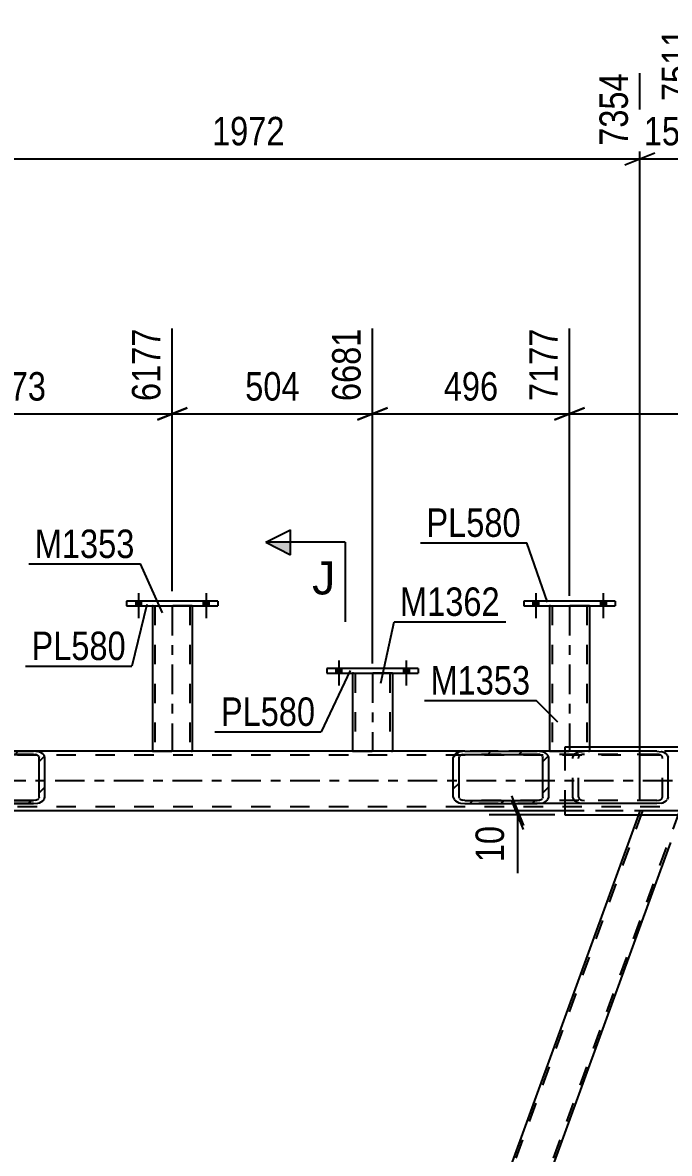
# Model space of a CAD drawing. Header units: millimetres. Extents: x -851 to 338, y -786 to 55.
# Drawn here: x -554.7 to -489.6, y -228.3 to -114.4 of the extents above; entities that cross this region are included whole.
import ezdxf

# ---------------------------------------------------------------- set-up
doc = ezdxf.new("R2010")
doc.units = ezdxf.units.MM
doc.linetypes.add('DXK_LINE_DOT2', pattern=[3.9198, 1.9599, -1.9599])
doc.linetypes.add('DXK_LINE_DOT3', pattern=[5.9187, 2.979, -0.9799, 0.9799, -0.9799])
doc.styles.add('Arial', font='ARIAL.TTF', dxfattribs={"height": 0.2})
doc.styles.add('Arial Narrow', font='ARIALN.TTF', dxfattribs={"height": 0.2})

# ---------------------------------------------------------------- blocks, each defined once
blk = doc.blocks.new('Part-232933133-59707 - 7182')
at = {"color": 2, "linetype": 'Continuous'}
for p, q in [((-504.23, -172.65), (-504.23, -173.13)), ((-495.03, -172.65), (-504.23, -172.65)), ((-495.03, -172.65), (-495.03, -173.13)), ((-504.23, -173.13), (-495.03, -173.13))]:
    blk.add_line(p, q, dxfattribs=at)
blk = doc.blocks.new('Part-232933133-59711 - 7182')
at = {"color": 2, "linetype": 'Continuous'}
for p, q in [((-544.23, -172.65), (-544.23, -173.13)), ((-535.03, -172.65), (-544.23, -172.65)), ((-535.03, -172.65), (-535.03, -173.13)), ((-544.23, -173.13), (-535.03, -173.13))]:
    blk.add_line(p, q, dxfattribs=at)
blk = doc.blocks.new('Bolt-232933133-59783 - 7182')
at = {"linetype": 'Continuous'}
for points in [[(-502.75, -172.65), (-503.31, -172.65), (-503.31, -173.13), (-502.75, -173.13)], [(-502.75, -172.65), (-503.31, -172.65), (-503.31, -173.13), (-502.75, -173.13)], [(-495.95, -172.65), (-496.51, -172.65), (-496.51, -173.13), (-495.95, -173.13)], [(-495.95, -172.65), (-496.51, -172.65), (-496.51, -173.13), (-495.95, -173.13)]]:
    blk.add_hatch(color=1, dxfattribs=at).paths.add_polyline_path(points)
at = {"color": 1, "linetype": 'Continuous'}
for p, q in [((-503.03, -171.85), (-503.03, -174.37)), ((-503.03, -171.85), (-503.03, -174.37)), ((-496.23, -171.85), (-496.23, -174.37)), ((-496.23, -171.85), (-496.23, -174.37)), ((-503.31, -172.65), (-503.31, -173.13)), ((-503.31, -172.65), (-503.31, -173.13)), ((-502.75, -172.65), (-502.75, -173.13)), ((-502.75, -172.65), (-502.75, -173.13)), ((-496.51, -172.65), (-496.51, -173.13)), ((-496.51, -172.65), (-496.51, -173.13)), ((-495.95, -172.65), (-495.95, -173.13)), ((-495.95, -172.65), (-495.95, -173.13))]:
    blk.add_line(p, q, dxfattribs=at)
blk = doc.blocks.new('Part-232933133-59706 - 7182')
at = {"color": 2, "linetype": 'Continuous'}
for p, q in [((-501.63, -173.13), (-501.63, -187.77)), ((-497.63, -173.13), (-497.63, -187.37))]:
    blk.add_line(p, q, dxfattribs=at)
at = {"color": 7, "linetype": 'DXK_LINE_DOT2'}
for p, q in [((-497.63, -173.13), (-501.63, -173.13)), ((-501.39, -173.13), (-501.39, -187.77)), ((-497.87, -173.13), (-497.87, -187.77)), ((-501.63, -187.77), (-501.63, -187.77)), ((-501.63, -187.77), (-497.63, -187.77)), ((-497.63, -187.37), (-497.63, -187.77))]:
    blk.add_line(p, q, dxfattribs=at)
at = {"color": 7, "linetype": 'DXK_LINE_DOT3'}
blk.add_line((-499.63, -173.13), (-499.63, -187.77), dxfattribs=at)
blk = doc.blocks.new('Bolt-232933133-59785 - 7182')
at = {"linetype": 'Continuous'}
for points in [[(-542.75, -172.65), (-543.31, -172.65), (-543.31, -173.13), (-542.75, -173.13)], [(-542.75, -172.65), (-543.31, -172.65), (-543.31, -173.13), (-542.75, -173.13)], [(-535.95, -172.65), (-536.51, -172.65), (-536.51, -173.13), (-535.95, -173.13)], [(-535.95, -172.65), (-536.51, -172.65), (-536.51, -173.13), (-535.95, -173.13)]]:
    blk.add_hatch(color=1, dxfattribs=at).paths.add_polyline_path(points)
at = {"color": 1, "linetype": 'Continuous'}
for p, q in [((-543.03, -171.85), (-543.03, -174.37)), ((-543.03, -171.85), (-543.03, -174.37)), ((-536.23, -171.85), (-536.23, -174.37)), ((-536.23, -171.85), (-536.23, -174.37)), ((-543.31, -172.65), (-543.31, -173.13)), ((-543.31, -172.65), (-543.31, -173.13)), ((-542.75, -172.65), (-542.75, -173.13)), ((-542.75, -172.65), (-542.75, -173.13)), ((-536.51, -172.65), (-536.51, -173.13)), ((-536.51, -172.65), (-536.51, -173.13)), ((-535.95, -172.65), (-535.95, -173.13)), ((-535.95, -172.65), (-535.95, -173.13))]:
    blk.add_line(p, q, dxfattribs=at)
blk = doc.blocks.new('Part-232933133-59747 - 7182')
at = {"color": 2, "linetype": 'Continuous'}
for p, q in [((-521.47, -179.92), (-521.47, -187.77)), ((-517.47, -179.92), (-517.47, -187.77))]:
    blk.add_line(p, q, dxfattribs=at)
at = {"color": 7, "linetype": 'DXK_LINE_DOT2'}
for p, q in [((-517.47, -179.92), (-521.47, -179.92)), ((-521.23, -179.92), (-521.23, -187.77)), ((-517.71, -179.92), (-517.71, -187.77)), ((-521.47, -187.77), (-521.47, -187.77)), ((-521.47, -187.77), (-517.47, -187.77)), ((-517.47, -187.77), (-517.47, -187.77)), ((-517.47, -187.77), (-517.47, -187.77))]:
    blk.add_line(p, q, dxfattribs=at)
at = {"color": 7, "linetype": 'DXK_LINE_DOT3'}
blk.add_line((-519.47, -179.92), (-519.47, -187.77), dxfattribs=at)
blk = doc.blocks.new('Part-232933133-7333 - 7182')
at = {"color": 2, "linetype": 'Continuous'}
for p, q in [((-500.1, -187.37), (-500.1, -187.77)), ((-478.55, -187.37), (-500.1, -187.37)), ((-478.55, -187.37), (-478.55, -187.77)), ((-500.1, -193.05), (-500.1, -194.17)), ((-478.55, -194.17), (-478.55, -193.05)), ((-500.1, -194.17), (-478.55, -194.17))]:
    blk.add_line(p, q, dxfattribs=at)
at = {"color": 7, "linetype": 'DXK_LINE_DOT2'}
for p, q in [((-500.1, -187.77), (-500.1, -193.05)), ((-478.55, -187.77), (-478.55, -193.05))]:
    blk.add_line(p, q, dxfattribs=at)
blk = doc.blocks.new('Part-232933133-7349 - 7182')
at = {"linetype": 'Continuous'}
h = blk.add_hatch(dxfattribs=at)
h.set_pattern_fill('', scale=0.7, style=0, pattern_type=0)
h.set_pattern_definition([(45, (-562.0643, -188.4086), (-1.57154, 1.57154), [])])
h.paths.add_polyline_path([(-561.98, -188.16), (-562.06, -188.41), (-562.06, -192.41), (-561.98, -192.65), (-561.72, -192.86), (-561.35, -193), (-560.9, -193.05), (-553.62, -193.05), (-553.18, -193), (-552.8, -192.86), (-552.55, -192.65), (-552.46, -192.41), (-552.46, -188.41), (-552.55, -188.16), (-552.8, -187.96), (-553.18, -187.82), (-553.62, -187.77), (-560.9, -187.77), (-561.35, -187.82), (-561.72, -187.96)])
h.paths.add_polyline_path([(-561.12, -188.11), (-560.9, -188.09), (-553.62, -188.09), (-553.4, -188.11), (-553.21, -188.18), (-553.08, -188.29), (-553.04, -188.41), (-553.04, -192.41), (-553.08, -192.53), (-553.21, -192.63), (-553.4, -192.7), (-553.62, -192.73), (-560.9, -192.73), (-561.12, -192.7), (-561.31, -192.63), (-561.44, -192.53), (-561.48, -192.41), (-561.48, -188.41), (-561.44, -188.29), (-561.31, -188.18)])
at = {"color": 2, "linetype": 'Continuous'}
for p, q in [((-573.38, -187.82), (-572.93, -187.77)), ((-560.9, -187.77), (-572.93, -187.77)), ((-560.9, -187.77), (-561.35, -187.82)), ((-560.9, -187.77), (-553.62, -187.77)), ((-553.18, -187.82), (-553.62, -187.77)), ((-574.09, -188.41), (-574.01, -188.16)), ((-574.09, -192.41), (-574.09, -188.41)), ((-561.98, -188.16), (-562.06, -188.41)), ((-562.06, -192.41), (-562.06, -188.41)), ((-561.48, -188.41), (-561.44, -188.29)), ((-561.48, -192.41), (-561.48, -188.41)), ((-561.12, -188.11), (-560.9, -188.09)), ((-560.9, -188.09), (-553.62, -188.09)), ((-553.62, -188.09), (-553.4, -188.11)), ((-553.08, -188.29), (-553.04, -188.41)), ((-553.04, -192.41), (-553.04, -188.41)), ((-552.46, -188.41), (-552.55, -188.16)), ((-552.46, -192.41), (-552.46, -188.41)), ((-574.01, -192.65), (-574.09, -192.41)), ((-562.06, -192.41), (-561.98, -192.65)), ((-561.44, -192.53), (-561.48, -192.41)), ((-553.04, -192.41), (-553.08, -192.53)), ((-552.55, -192.65), (-552.46, -192.41)), ((-572.93, -193.05), (-573.38, -193)), ((-560.9, -193.05), (-572.93, -193.05)), ((-561.35, -193), (-560.9, -193.05)), ((-560.9, -192.73), (-561.12, -192.7)), ((-560.9, -192.73), (-553.62, -192.73)), ((-560.9, -193.05), (-553.62, -193.05)), ((-553.4, -192.7), (-553.62, -192.73)), ((-553.62, -193.05), (-553.18, -193))]:
    blk.add_line(p, q, dxfattribs=at)
at = {"color": 7, "linetype": 'DXK_LINE_DOT2'}
for p, q in [((-565.65, -187.77), (-565.21, -187.82)), ((-553.62, -187.77), (-560.9, -187.77)), ((-573.47, -188.29), (-573.51, -188.41)), ((-573.51, -192.41), (-573.51, -188.41)), ((-572.93, -188.09), (-573.15, -188.11)), ((-553.62, -188.09), (-572.93, -188.09)), ((-565.43, -188.11), (-565.65, -188.09)), ((-565.07, -188.41), (-565.11, -188.29)), ((-565.07, -192.41), (-565.07, -188.41)), ((-564.58, -188.16), (-564.49, -188.41)), ((-564.49, -192.41), (-564.49, -188.41)), ((-573.51, -192.41), (-573.47, -192.53)), ((-565.11, -192.53), (-565.07, -192.41)), ((-564.49, -192.41), (-564.58, -192.65)), ((-573.15, -192.7), (-572.93, -192.73)), ((-553.62, -192.73), (-572.93, -192.73)), ((-565.65, -192.73), (-565.43, -192.7)), ((-565.21, -193), (-565.65, -193.05)), ((-553.62, -193.05), (-560.9, -193.05))]:
    blk.add_line(p, q, dxfattribs=at)
at = {"color": 2, "linetype": 'Continuous'}
for centre, radius, start, end in [((-573.2, -188.89), 1.09, 99.5181, 138.0637), ((-561.17, -188.89), 1.09, 99.5181, 138.0637), ((-553.36, -188.89), 1.09, 41.9361, 80.4817), ((-561.03, -188.65), 0.545, 99.5181, 138.0637), ((-553.49, -188.65), 0.545, 41.9361, 80.4817), ((-573.2, -191.93), 1.09, 221.9361, 260.4817), ((-561.17, -191.93), 1.09, 221.9361, 260.4817), ((-561.03, -192.17), 0.545, 221.9361, 260.4817), ((-553.49, -192.17), 0.545, 279.5181, 318.0637), ((-553.36, -191.93), 1.09, 279.5181, 318.0637)]:
    blk.add_arc(centre, radius, start, end, dxfattribs=at)
at = {"color": 7, "linetype": 'DXK_LINE_DOT2'}
for centre, radius, start, end in [((-565.39, -188.89), 1.09, 41.9361, 80.4817), ((-573.06, -188.65), 0.545, 99.5181, 138.0637), ((-565.52, -188.65), 0.545, 41.9361, 80.4817), ((-573.06, -192.17), 0.545, 221.9361, 260.4817), ((-565.52, -192.17), 0.545, 279.5181, 318.0637), ((-565.39, -191.93), 1.09, 279.5181, 318.0637)]:
    blk.add_arc(centre, radius, start, end, dxfattribs=at)
blk = doc.blocks.new('Part-232933133-7376 - 7182')
at = {"color": 7, "linetype": 'DXK_LINE_DOT2'}
for p, q in [((-553.62, -187.77), (-595.3, -187.77)), ((-468.49, -187.77), (-510.16, -187.77)), ((-86.8, -188.17), (-786.71, -188.17)), ((-86.8, -193.37), (-786.71, -193.37)), ((-87.4, -193.77), (-670.37, -193.77)), ((-478.55, -193.77), (-500.1, -193.77))]:
    blk.add_line(p, q, dxfattribs=at)
at = {"color": 2, "linetype": 'Continuous'}
for p, q in [((-510.16, -187.77), (-553.62, -187.77)), ((-500.1, -193.77), (-563.69, -193.77))]:
    blk.add_line(p, q, dxfattribs=at)
at = {"color": 7, "linetype": 'DXK_LINE_DOT3'}
blk.add_line((-86.8, -190.77), (-786.71, -190.77), dxfattribs=at)
blk = doc.blocks.new('Part-232933133-7418 - 7182')
at = {"color": 7, "linetype": 'DXK_LINE_DOT2'}
for p, q in [((-492.29, -193.77), (-535.6, -312.77)), ((-488.54, -193.77), (-531.86, -312.77)), ((-492.55, -193.77), (-492.69, -194.17)), ((-488.29, -193.77), (-492.55, -193.77))]:
    blk.add_line(p, q, dxfattribs=at)
at = {"color": 2, "linetype": 'Continuous'}
for p, q in [((-492.69, -194.17), (-534.69, -309.56)), ((-489.46, -196.97), (-531.46, -312.37))]:
    blk.add_line(p, q, dxfattribs=at)
blk = doc.blocks.new('Part-232933133-7491 - 7182')
at = {"linetype": 'Continuous'}
h = blk.add_hatch(dxfattribs=at)
h.set_pattern_fill('', scale=0.7, style=0, pattern_type=0)
h.set_pattern_definition([(45, (-511.328, -188.4087), (-1.57154, 1.57154), [])])
h.paths.add_polyline_path([(-511.24, -188.16), (-511.33, -188.41), (-511.33, -192.41), (-511.24, -192.65), (-510.99, -192.86), (-510.61, -193), (-510.16, -193.05), (-502.88, -193.05), (-502.44, -193), (-502.06, -192.86), (-501.81, -192.65), (-501.72, -192.41), (-501.72, -188.41), (-501.81, -188.16), (-502.06, -187.96), (-502.44, -187.82), (-502.88, -187.77), (-510.16, -187.77), (-510.61, -187.82), (-510.99, -187.96)])
h.paths.add_polyline_path([(-510.39, -188.11), (-510.16, -188.09), (-502.88, -188.09), (-502.66, -188.11), (-502.47, -188.18), (-502.35, -188.29), (-502.3, -188.41), (-502.3, -192.41), (-502.35, -192.53), (-502.47, -192.63), (-502.66, -192.7), (-502.88, -192.73), (-510.16, -192.73), (-510.39, -192.7), (-510.58, -192.63), (-510.7, -192.53), (-510.75, -192.41), (-510.75, -188.41), (-510.7, -188.29), (-510.58, -188.18)])
at = {"color": 2, "linetype": 'Continuous'}
for p, q in [((-510.16, -187.77), (-510.61, -187.82)), ((-510.16, -187.77), (-502.88, -187.77)), ((-490.85, -187.77), (-502.88, -187.77)), ((-502.44, -187.82), (-502.88, -187.77)), ((-490.85, -187.77), (-490.41, -187.82)), ((-511.24, -188.16), (-511.33, -188.41)), ((-511.33, -192.41), (-511.33, -188.41)), ((-510.75, -188.41), (-510.7, -188.29)), ((-510.75, -192.41), (-510.75, -188.41)), ((-510.39, -188.11), (-510.16, -188.09)), ((-510.16, -188.09), (-502.88, -188.09)), ((-502.88, -188.09), (-502.66, -188.11)), ((-502.35, -188.29), (-502.3, -188.41)), ((-502.3, -192.41), (-502.3, -188.41)), ((-501.72, -188.41), (-501.81, -188.16)), ((-501.72, -192.41), (-501.72, -188.41)), ((-489.78, -188.16), (-489.69, -188.41)), ((-489.69, -192.41), (-489.69, -188.41)), ((-511.33, -192.41), (-511.24, -192.65)), ((-510.7, -192.53), (-510.75, -192.41)), ((-502.3, -192.41), (-502.35, -192.53)), ((-501.81, -192.65), (-501.72, -192.41)), ((-489.69, -192.41), (-489.78, -192.65)), ((-510.61, -193), (-510.16, -193.05)), ((-510.16, -192.73), (-510.39, -192.7)), ((-510.16, -192.73), (-502.88, -192.73)), ((-510.16, -193.05), (-502.88, -193.05)), ((-502.66, -192.7), (-502.88, -192.73)), ((-502.88, -193.05), (-502.44, -193)), ((-490.85, -193.05), (-502.88, -193.05)), ((-490.41, -193), (-490.85, -193.05))]:
    blk.add_line(p, q, dxfattribs=at)
at = {"color": 7, "linetype": 'DXK_LINE_DOT2'}
for p, q in [((-502.88, -187.77), (-510.16, -187.77)), ((-498.58, -187.82), (-498.13, -187.77)), ((-490.85, -188.09), (-510.16, -188.09)), ((-499.3, -188.41), (-499.21, -188.16)), ((-499.3, -192.41), (-499.3, -188.41)), ((-498.67, -188.29), (-498.72, -188.41)), ((-498.72, -192.41), (-498.72, -188.41)), ((-498.13, -188.09), (-498.36, -188.11)), ((-490.63, -188.11), (-490.85, -188.09)), ((-490.27, -188.41), (-490.32, -188.29)), ((-490.27, -192.41), (-490.27, -188.41)), ((-499.21, -192.65), (-499.3, -192.41)), ((-498.72, -192.41), (-498.67, -192.53)), ((-490.32, -192.53), (-490.27, -192.41)), ((-490.85, -192.73), (-510.16, -192.73)), ((-502.88, -193.05), (-510.16, -193.05)), ((-498.13, -193.05), (-498.58, -193)), ((-498.36, -192.7), (-498.13, -192.73)), ((-490.85, -192.73), (-490.63, -192.7))]:
    blk.add_line(p, q, dxfattribs=at)
at = {"color": 2, "linetype": 'Continuous'}
for centre, radius, start, end in [((-510.43, -188.89), 1.09, 99.5181, 138.0637), ((-502.62, -188.89), 1.09, 41.9361, 80.4817), ((-490.59, -188.89), 1.09, 41.9361, 80.4817), ((-510.3, -188.65), 0.545, 99.5181, 138.0637), ((-502.75, -188.65), 0.545, 41.9361, 80.4817), ((-510.43, -191.93), 1.09, 221.9361, 260.4817), ((-510.3, -192.17), 0.545, 221.9361, 260.4817), ((-502.75, -192.17), 0.545, 279.5181, 318.0637), ((-502.62, -191.93), 1.09, 279.5181, 318.0637), ((-490.59, -191.93), 1.09, 279.5181, 318.0637)]:
    blk.add_arc(centre, radius, start, end, dxfattribs=at)
at = {"color": 7, "linetype": 'DXK_LINE_DOT2'}
for centre, radius, start, end in [((-498.4, -188.89), 1.09, 99.5181, 138.0637), ((-498.27, -188.65), 0.545, 99.5181, 138.0637), ((-490.72, -188.65), 0.545, 41.9361, 80.4817), ((-498.4, -191.93), 1.09, 221.9361, 260.4817), ((-498.27, -192.17), 0.545, 221.9361, 260.4817), ((-490.72, -192.17), 0.545, 279.5181, 318.0637)]:
    blk.add_arc(centre, radius, start, end, dxfattribs=at)
blk = doc.blocks.new('Part-232933133-59710 - 7182')
at = {"color": 2, "linetype": 'Continuous'}
for p, q in [((-541.63, -173.13), (-541.63, -187.77)), ((-537.63, -173.13), (-537.63, -187.77))]:
    blk.add_line(p, q, dxfattribs=at)
at = {"color": 7, "linetype": 'DXK_LINE_DOT2'}
for p, q in [((-537.63, -173.13), (-541.63, -173.13)), ((-541.39, -173.13), (-541.39, -187.77)), ((-537.87, -173.13), (-537.87, -187.77)), ((-541.63, -187.77), (-541.63, -187.77)), ((-541.63, -187.77), (-537.63, -187.77)), ((-537.63, -187.77), (-537.63, -187.77)), ((-537.63, -187.77), (-537.63, -187.77))]:
    blk.add_line(p, q, dxfattribs=at)
at = {"color": 7, "linetype": 'DXK_LINE_DOT3'}
blk.add_line((-539.63, -173.13), (-539.63, -187.77), dxfattribs=at)
blk = doc.blocks.new('Part-232933133-59748 - 7182')
at = {"color": 2, "linetype": 'Continuous'}
for p, q in [((-524.07, -179.44), (-524.07, -179.92)), ((-514.87, -179.44), (-524.07, -179.44)), ((-524.07, -179.92), (-514.87, -179.92)), ((-514.87, -179.44), (-514.87, -179.92))]:
    blk.add_line(p, q, dxfattribs=at)
blk = doc.blocks.new('Bolt-232933133-59801 - 7182')
at = {"linetype": 'Continuous'}
for points in [[(-522.59, -179.44), (-523.15, -179.44), (-523.15, -179.92), (-522.59, -179.92)], [(-522.59, -179.44), (-523.15, -179.44), (-523.15, -179.92), (-522.59, -179.92)], [(-515.79, -179.44), (-516.35, -179.44), (-516.35, -179.92), (-515.79, -179.92)], [(-515.79, -179.44), (-516.35, -179.44), (-516.35, -179.92), (-515.79, -179.92)]]:
    blk.add_hatch(color=1, dxfattribs=at).paths.add_polyline_path(points)
at = {"color": 1, "linetype": 'Continuous'}
for p, q in [((-522.87, -178.64), (-522.87, -181.16)), ((-522.87, -178.64), (-522.87, -181.16)), ((-516.07, -178.64), (-516.07, -181.16)), ((-516.07, -178.64), (-516.07, -181.16)), ((-523.15, -179.44), (-523.15, -179.92)), ((-523.15, -179.44), (-523.15, -179.92)), ((-522.59, -179.44), (-522.59, -179.92)), ((-522.59, -179.44), (-522.59, -179.92)), ((-516.35, -179.44), (-516.35, -179.92)), ((-516.35, -179.44), (-516.35, -179.92)), ((-515.79, -179.44), (-515.79, -179.92)), ((-515.79, -179.44), (-515.79, -179.92))]:
    blk.add_line(p, q, dxfattribs=at)
blk = doc.blocks.new('StraightDimension-232933133-70874 - 7182')
at = {"color": 7, "linetype": 'Continuous'}
for p, q in [((-519.47, -178.92), (-519.47, -145.18)), ((-499.63, -172.13), (-499.63, -145.18)), ((-517.97, -153.2), (-520.97, -154.4)), ((-501.13, -154.4), (-498.13, -153.2)), ((-519.47, -153.8), (-499.63, -153.8))]:
    blk.add_line(p, q, dxfattribs=at)
at = {"color": 0}
blk.add_wipeout([(-506.21, -153.05), (-506.21, -148.85), (-512.89, -148.85), (-512.89, -153.05)], dxfattribs=at)
at = {"color": 3, "style": 'Arial Narrow'}
blk.add_text('496', height=2.863, dxfattribs=at).set_placement((-512.29, -152.45))
at = {"color": 0, "linetype": 'Continuous'}
blk.add_wipeout([(-500.23, -144.58), (-504.43, -144.58), (-504.43, -153.1), (-500.23, -153.1)], dxfattribs=at)
at = {"color": 3, "linetype": 'Continuous', "style": 'Arial Narrow'}
blk.add_text('7177', height=2.863, rotation=90.0002, dxfattribs=at).set_placement((-500.83, -152.5))
blk = doc.blocks.new('StraightDimension-232933133-52909 - 7182')
at = {"color": 7, "linetype": 'Continuous'}
for p, q in [((-571.41, -192.77), (-571.41, -114.98)), ((-492.55, -192.77), (-492.55, -119.48)), ((-569.91, -127.49), (-572.91, -128.69)), ((-494.05, -128.69), (-491.05, -127.49)), ((-571.41, -128.09), (-492.55, -128.09))]:
    blk.add_line(p, q, dxfattribs=at)
at = {"color": 0}
blk.add_wipeout([(-527.72, -127.34), (-527.72, -123.14), (-536.23, -123.14), (-536.23, -127.34)], dxfattribs=at)
at = {"color": 3, "style": 'Arial Narrow'}
blk.add_text('1972', height=2.863, dxfattribs=at).set_placement((-535.63, -126.74))
at = {"color": 0, "linetype": 'Continuous'}
blk.add_wipeout([(-493.15, -118.88), (-497.35, -118.88), (-497.35, -127.39), (-493.15, -127.39)], dxfattribs=at)
at = {"color": 3, "linetype": 'Continuous', "style": 'Arial Narrow'}
blk.add_text('7354', height=2.863, rotation=90.0002, dxfattribs=at).set_placement((-493.75, -126.79))
blk = doc.blocks.new('StraightDimension-232933133-70875 - 7182')
at = {"color": 7, "linetype": 'Continuous'}
for p, q in [((-539.63, -171.65), (-539.63, -145.18)), ((-519.47, -178.92), (-519.47, -145.18)), ((-538.13, -153.2), (-541.13, -154.4)), ((-520.97, -154.4), (-517.97, -153.2)), ((-539.63, -153.8), (-519.47, -153.8))]:
    blk.add_line(p, q, dxfattribs=at)
at = {"color": 0}
blk.add_wipeout([(-526.21, -153.05), (-526.21, -148.85), (-532.89, -148.85), (-532.89, -153.05)], dxfattribs=at)
at = {"color": 3, "style": 'Arial Narrow'}
blk.add_text('504', height=2.863, dxfattribs=at).set_placement((-532.29, -152.45))
at = {"color": 0, "linetype": 'Continuous'}
blk.add_wipeout([(-520.07, -144.58), (-524.27, -144.58), (-524.27, -153.1), (-520.07, -153.1)], dxfattribs=at)
at = {"color": 3, "linetype": 'Continuous', "style": 'Arial Narrow'}
blk.add_text('6681', height=2.863, rotation=90.0002, dxfattribs=at).set_placement((-520.67, -152.5))
blk = doc.blocks.new('StraightDimension-232933133-70876 - 7182')
at = {"color": 7, "linetype": 'Continuous'}
for p, q in [((-570.55, -178.92), (-570.55, -140.68)), ((-539.63, -171.65), (-539.63, -145.18)), ((-569.05, -153.2), (-572.05, -154.4)), ((-541.13, -154.4), (-538.13, -153.2)), ((-570.55, -153.8), (-539.63, -153.8))]:
    blk.add_line(p, q, dxfattribs=at)
at = {"color": 0}
blk.add_wipeout([(-551.75, -153.05), (-551.75, -148.85), (-558.43, -148.85), (-558.43, -153.05)], dxfattribs=at)
at = {"color": 3, "style": 'Arial Narrow'}
blk.add_text('773', height=2.863, dxfattribs=at).set_placement((-557.83, -152.45))
at = {"color": 0, "linetype": 'Continuous'}
blk.add_wipeout([(-540.23, -144.58), (-544.43, -144.58), (-544.43, -153.1), (-540.23, -153.1)], dxfattribs=at)
at = {"color": 3, "linetype": 'Continuous', "style": 'Arial Narrow'}
blk.add_text('6177', height=2.863, rotation=90.0002, dxfattribs=at).set_placement((-540.83, -152.5))
blk = doc.blocks.new('StraightDimension-232933133-71910 - 7182')
at = {"color": 7, "linetype": 'Continuous'}
for p, q in [((-505.48, -192.27), (-504.28, -195.27)), ((-504.28, -195.67), (-505.48, -192.67)), ((-501.1, -193.77), (-507.73, -193.77)), ((-501.1, -194.17), (-507.73, -194.17)), ((-504.88, -194.17), (-504.88, -193.77)), ((-504.88, -194.17), (-504.88, -200.07)), ((-504.88, -194.17), (-504.88, -200.07))]:
    blk.add_line(p, q, dxfattribs=at)
at = {"color": 0}
blk.add_wipeout([(-505.63, -194.69), (-509.83, -194.69), (-509.83, -199.55), (-505.63, -199.55)], dxfattribs=at)
at = {"color": 3, "style": 'Arial Narrow'}
blk.add_text('10', height=2.863, rotation=90.0002, dxfattribs=at).set_placement((-506.23, -198.95))
blk = doc.blocks.new('StraightDimension-232933133-52908 - 7182')
at = {"color": 7, "linetype": 'Continuous'}
for p, q in [((-486.28, -192.77), (-486.28, -114.98)), ((-492.55, -192.77), (-492.55, -119.48)), ((-494.05, -128.69), (-491.05, -127.49)), ((-484.78, -127.49), (-487.78, -128.69)), ((-492.55, -128.09), (-486.28, -128.09))]:
    blk.add_line(p, q, dxfattribs=at)
at = {"color": 0}
blk.add_wipeout([(-486.07, -127.34), (-486.07, -123.14), (-492.75, -123.14), (-492.75, -127.34)], dxfattribs=at)
at = {"color": 3, "style": 'Arial Narrow'}
blk.add_text('157', height=2.863, dxfattribs=at).set_placement((-492.15, -126.74))
at = {"color": 0, "linetype": 'Continuous'}
blk.add_wipeout([(-486.88, -114.38), (-491.08, -114.38), (-491.08, -122.89), (-486.88, -122.89)], dxfattribs=at)
at = {"color": 3, "linetype": 'Continuous', "style": 'Arial Narrow'}
blk.add_text('7511', height=2.863, rotation=90.0002, dxfattribs=at).set_placement((-487.48, -122.29))
blk = doc.blocks.new('StraightDimension-232933133-70873 - 7182')
at = {"color": 7, "linetype": 'Continuous'}
for p, q in [((-499.63, -172.13), (-499.63, -145.18)), ((-468.39, -178.92), (-468.39, -145.18)), ((-498.13, -153.2), (-501.13, -154.4)), ((-469.89, -154.4), (-466.89, -153.2)), ((-499.63, -153.8), (-468.39, -153.8))]:
    blk.add_line(p, q, dxfattribs=at)
at = {"color": 0}
blk.add_wipeout([(-480.67, -153.05), (-480.67, -148.85), (-487.35, -148.85), (-487.35, -153.05)], dxfattribs=at)
at = {"color": 3, "style": 'Arial Narrow'}
blk.add_text('781', height=2.863, dxfattribs=at).set_placement((-486.75, -152.45))
at = {"color": 0, "linetype": 'Continuous'}
blk.add_wipeout([(-468.99, -144.58), (-473.19, -144.58), (-473.19, -153.1), (-468.99, -153.1)], dxfattribs=at)
at = {"color": 3, "linetype": 'Continuous', "style": 'Arial Narrow'}
blk.add_text('7958', height=2.863, rotation=90.0002, dxfattribs=at).set_placement((-469.59, -152.5))
blk = doc.blocks.new('SectionMark-232933133-8658 - 7182')
at = {"linetype": 'Continuous'}
blk.add_hatch(color=6, dxfattribs=at).paths.add_polyline_path([(-527.72, -166.73), (-527.72, -167.98), (-530.22, -166.73)])
at = {"color": 6, "linetype": 'Continuous'}
for p, q in [((-530.22, -166.73), (-527.72, -165.48)), ((-527.72, -167.98), (-527.72, -165.48)), ((-522.22, -166.73), (-530.22, -166.73)), ((-530.22, -166.73), (-527.72, -167.98)), ((-522.22, -166.73), (-522.22, -174.73))]:
    blk.add_line(p, q, dxfattribs=at)
at = {"color": 0, "linetype": 'Continuous'}
blk.add_wipeout([(-523.22, -171.98), (-523.22, -168.48), (-525.55, -168.48), (-525.55, -171.98)], dxfattribs=at)
at = {"color": 3, "linetype": 'Continuous', "style": 'Arial'}
blk.add_text('J', height=3.34, dxfattribs=at).set_placement((-525.55, -171.98))
blk = doc.blocks.new('Mark-232933133-71544 - 7182')
at = {"color": 30, "linetype": 'Continuous'}
for p in [(-542.19, -173), (-554.41, -179.19)]:
    blk.add_line(p, (-543.71, -179.19), dxfattribs=at)
at = {"color": 0}
blk.add_wipeout([(-544.31, -178.59), (-544.31, -175.59), (-553.81, -175.59), (-553.81, -178.59)], dxfattribs=at)
blk.add_wipeout([(-544.31, -178.59), (-544.31, -175.59), (-553.81, -175.59), (-553.81, -178.59)], dxfattribs=at)
at = {"color": 3, "style": 'Arial Narrow'}
blk.add_text('PL580', height=2.863, dxfattribs=at).set_placement((-553.81, -178.59))
blk = doc.blocks.new('Mark-232933133-71570 - 7182')
at = {"color": 30, "linetype": 'Continuous'}
for p in [(-514.64, -166.78), (-501.84, -172.76)]:
    blk.add_line(p, (-503.94, -166.78), dxfattribs=at)
at = {"color": 0}
blk.add_wipeout([(-504.54, -166.18), (-504.54, -163.18), (-514.04, -163.18), (-514.04, -166.18)], dxfattribs=at)
blk.add_wipeout([(-504.54, -166.18), (-504.54, -163.18), (-514.04, -163.18), (-514.04, -166.18)], dxfattribs=at)
at = {"color": 3, "style": 'Arial Narrow'}
blk.add_text('PL580', height=2.863, dxfattribs=at).set_placement((-514.04, -166.18))
blk = doc.blocks.new('Mark-232933133-71541 - 7182')
at = {"color": 30, "linetype": 'Continuous'}
for p in [(-554.08, -168.91), (-540.63, -173.83)]:
    blk.add_line(p, (-542.83, -168.91), dxfattribs=at)
at = {"color": 0}
blk.add_wipeout([(-543.43, -168.31), (-543.43, -165.31), (-553.48, -165.31), (-553.48, -168.31)], dxfattribs=at)
blk.add_wipeout([(-543.43, -168.31), (-543.43, -165.31), (-553.48, -165.31), (-553.48, -168.31)], dxfattribs=at)
at = {"color": 3, "style": 'Arial Narrow'}
blk.add_text('M1353', height=2.863, dxfattribs=at).set_placement((-553.48, -168.31))
blk = doc.blocks.new('Mark-232933133-71554 - 7182')
at = {"color": 30, "linetype": 'Continuous'}
for p, q in [((-518.62, -180.92), (-517.3, -174.74)), ((-517.3, -174.74), (-506.05, -174.74))]:
    blk.add_line(p, q, dxfattribs=at)
at = {"color": 0}
blk.add_wipeout([(-506.65, -174.14), (-506.65, -171.14), (-516.7, -171.14), (-516.7, -174.14)], dxfattribs=at)
blk.add_wipeout([(-506.65, -174.14), (-506.65, -171.14), (-516.7, -171.14), (-516.7, -174.14)], dxfattribs=at)
at = {"color": 3, "style": 'Arial Narrow'}
blk.add_text('M1362', height=2.863, dxfattribs=at).set_placement((-516.7, -174.14))
blk = doc.blocks.new('Mark-232933133-71557 - 7182')
at = {"color": 30, "linetype": 'Continuous'}
for p in [(-521.73, -179.65), (-535.34, -185.82)]:
    blk.add_line(p, (-524.63, -185.82), dxfattribs=at)
at = {"color": 0}
blk.add_wipeout([(-525.23, -185.22), (-525.23, -182.22), (-534.74, -182.22), (-534.74, -185.22)], dxfattribs=at)
blk.add_wipeout([(-525.23, -185.22), (-525.23, -182.22), (-534.74, -182.22), (-534.74, -185.22)], dxfattribs=at)
at = {"color": 3, "style": 'Arial Narrow'}
blk.add_text('PL580', height=2.863, dxfattribs=at).set_placement((-534.74, -185.22))
blk = doc.blocks.new('Mark-232933133-71567 - 7182')
at = {"color": 30, "linetype": 'Continuous'}
for p in [(-514.23, -182.66), (-500.82, -184.83)]:
    blk.add_line(p, (-502.98, -182.66), dxfattribs=at)
at = {"color": 0}
blk.add_wipeout([(-503.58, -182.06), (-503.58, -179.06), (-513.63, -179.06), (-513.63, -182.06)], dxfattribs=at)
blk.add_wipeout([(-503.58, -182.06), (-503.58, -179.06), (-513.63, -179.06), (-513.63, -182.06)], dxfattribs=at)
at = {"color": 3, "style": 'Arial Narrow'}
blk.add_text('M1353', height=2.863, dxfattribs=at).set_placement((-513.63, -182.06))

msp = doc.modelspace()

# ---------------------------------------------------------------- block references
for name in ['Bolt-232933133-59785 - 7182', 'Bolt-232933133-59783 - 7182', 'Part-232933133-59711 - 7182', 'Part-232933133-59707 - 7182', 'Part-232933133-59710 - 7182', 'Part-232933133-59706 - 7182', 'Bolt-232933133-59801 - 7182', 'Part-232933133-59748 - 7182', 'Part-232933133-59747 - 7182', 'Part-232933133-7376 - 7182', 'Part-232933133-7349 - 7182', 'Part-232933133-7491 - 7182', 'Part-232933133-7333 - 7182', 'Part-232933133-7418 - 7182']:
    msp.add_blockref(name, (0, 0))

# ---------------------------------------------------------------- next in the draw order: block references
msp.add_blockref('StraightDimension-232933133-70874 - 7182', (0, 0))

# ---------------------------------------------------------------- next in the draw order: block references
msp.add_blockref('StraightDimension-232933133-52909 - 7182', (0, 0))

# ---------------------------------------------------------------- next in the draw order: block references
for name in ['StraightDimension-232933133-52908 - 7182', 'StraightDimension-232933133-70875 - 7182', 'Mark-232933133-71570 - 7182', 'StraightDimension-232933133-71910 - 7182']:
    msp.add_blockref(name, (0, 0))

# ---------------------------------------------------------------- next in the draw order: block references
for name in ['StraightDimension-232933133-70876 - 7182', 'StraightDimension-232933133-70873 - 7182', 'SectionMark-232933133-8658 - 7182', 'Mark-232933133-71554 - 7182']:
    msp.add_blockref(name, (0, 0))

# ---------------------------------------------------------------- next in the draw order: block references
for name in ['Mark-232933133-71544 - 7182', 'Mark-232933133-71557 - 7182', 'Mark-232933133-71567 - 7182']:
    msp.add_blockref(name, (0, 0))

# ---------------------------------------------------------------- next in the draw order: block references
msp.add_blockref('Mark-232933133-71541 - 7182', (0, 0))

doc.saveas('drawing.dxf')
